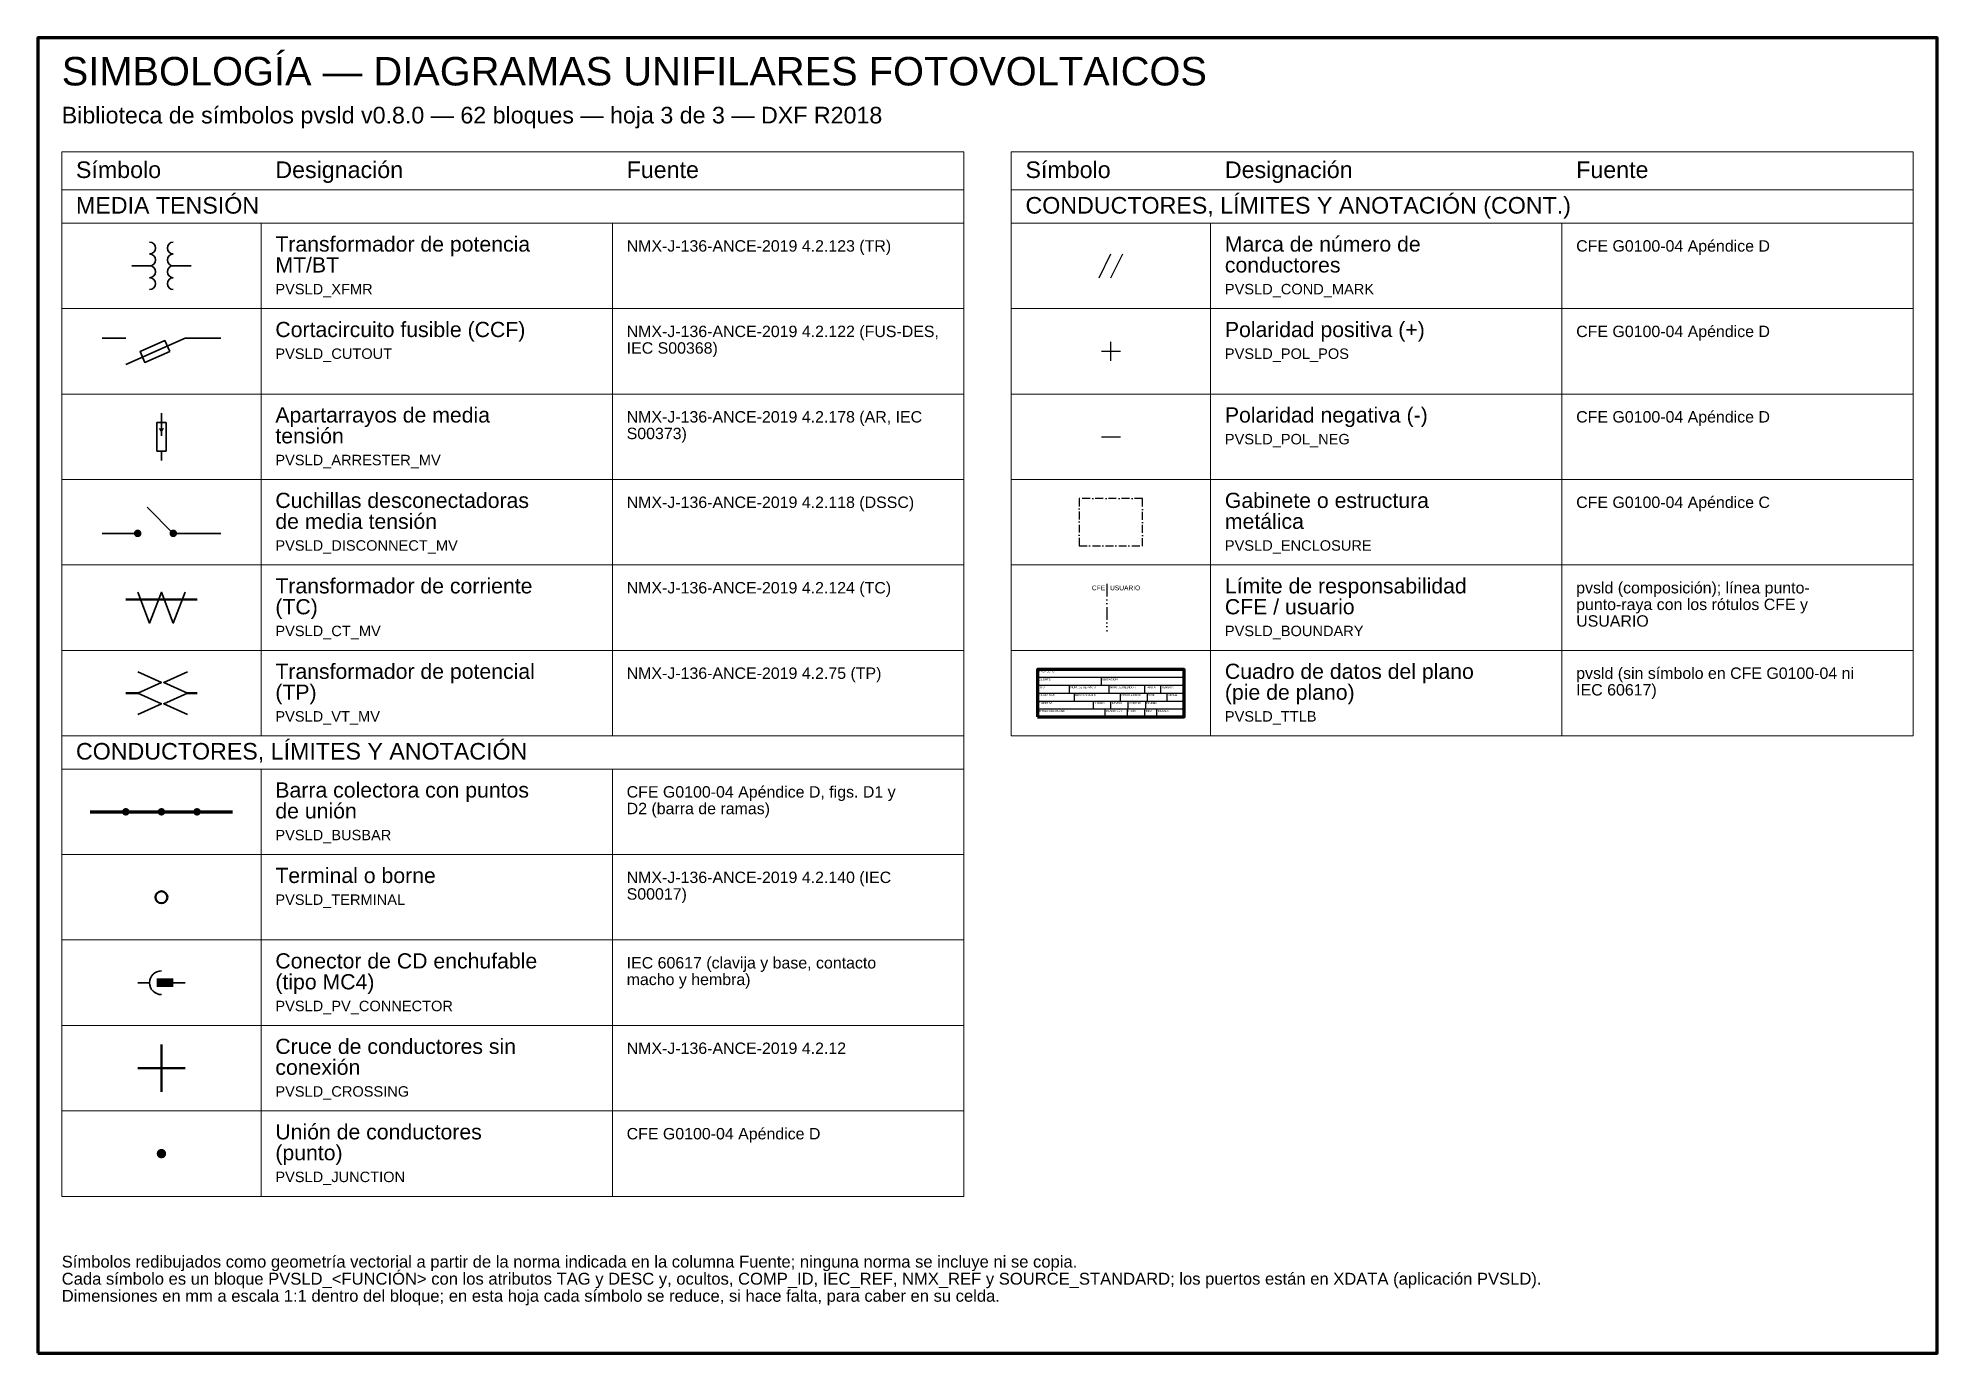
# Paper-space layout 'Legend3' of a CAD drawing. Header units: millimetres. Extents: x 10 to 410, y 10 to 287.
import ezdxf

# ---------------------------------------------------------------- set-up
doc = ezdxf.new("R2010")
doc.units = ezdxf.units.MM
for name, pattern in [('DASHDOT', [18, 12, -3, 0, -3]), ('DASHDOT2', [14, 8, -2, 0, -2, 0, -2]), ('DASHDOT_S', [8, 5, -1.5, 0, -1.5])]:
    doc.linetypes.add(name, pattern=pattern)
for name, color, linetype, lineweight in [('E-ANNO-ENCL', 8, 'DASHDOT', 25), ('E-ANNO-LABL', 7, 'Continuous', 25), ('E-ANNO-NOTE', 7, 'Continuous', 18), ('E-ANNO-TABL', 7, 'Continuous', 18), ('E-ANNO-TAGS', 7, 'Continuous', 25), ('E-PVAC-COND', 1, 'Continuous', 50), ('E-PVDC-COND', 5, 'Continuous', 50), ('E-PVDC-EQPM', 5, 'Continuous', 35), ('E-UTIL-EQPM', 6, 'Continuous', 35), ('G-ANNO-TTLB', 7, 'Continuous', 70)]:
    doc.layers.add(name, color=color, linetype=linetype, lineweight=lineweight)
doc.styles.add('PVSLD_STD', font='arial.ttf')

# ---------------------------------------------------------------- blocks, each defined once
blk = doc.blocks.new('PVSLD_XFMR')
at = {"layer": 'E-UTIL-EQPM'}
for p, q in [((0, 0), (7.5, 0)), ((17.5, 0), (25, 0))]:
    blk.add_line(p, q, dxfattribs=at)
for centre, start, end in [((7.5, 7.5), -90, 90), ((17.5, 7.5), 90, 270), ((7.5, 2.5), -90, 90), ((7.5, -2.5), -90, 90), ((17.5, 2.5), 90, 270), ((17.5, -2.5), 90, 270), ((7.5, -7.5), -90, 90), ((17.5, -7.5), 90, 270)]:
    blk.add_arc(centre, 2.5, start, end, dxfattribs=at)
at = {"layer": 'E-ANNO-TAGS', "style": 'PVSLD_STD'}
for tag, p, height in [('TAG', (0, 12), 3.5), ('SPEC', (0, -18), 2.5), ('DESC', (0, -14), 2.5)]:
    blk.add_attdef(tag, p, '', height=height, dxfattribs=at)
at = {"layer": 'E-ANNO-TAGS', "style": 'PVSLD_STD', "flags": 1}
for tag in ['VOLT_PRI_V', 'VOLT_SEC_V', 'VECTOR_GROUP', 'SOURCE_STANDARD', 'COMP_ID', 'NMX_REF', 'KVA', 'IEC_REF', 'IMPEDANCE_PCT']:
    blk.add_attdef(tag, (0, 0), '', height=2.5, dxfattribs=at)
blk = doc.blocks.new('PVSLD_CUTOUT')
at = {"layer": 'E-UTIL-EQPM'}
for p, q in [((0, 0), (5, 0)), ((17.5, 0), (5, -5.5)), ((17.5, 0), (25, 0))]:
    blk.add_line(p, q, dxfattribs=at)
blk.add_lwpolyline([(14.2534, -2.7941), (9.0034, -5.1041), (7.9966, -2.8159), (13.2466, -0.5059)], close=True, dxfattribs=at)
at = {"layer": 'E-ANNO-TAGS', "style": 'PVSLD_STD'}
for tag, p, height in [('TAG', (0, 2.5), 3.5), ('DESC', (0, -10), 2.5)]:
    blk.add_attdef(tag, p, '', height=height, dxfattribs=at)
at = {"layer": 'E-ANNO-TAGS', "style": 'PVSLD_STD', "flags": 1}
for tag in ['VOLT_KV', 'SOURCE_STANDARD', 'COMP_ID', 'RATING_A', 'FUSE_A', 'KAIC_KA', 'NMX_REF', 'IEC_REF']:
    blk.add_attdef(tag, (0, 0), '', height=2.5, dxfattribs=at)
blk = doc.blocks.new('PVSLD_ARRESTER_MV')
at = {"layer": 'E-UTIL-EQPM'}
blk.add_hatch(color=256, dxfattribs=at).paths.add_polyline_path([(-1.5, -8), (1.5, -8), (0, -10.5)])
for p, q in [((0, 0), (0, -12)), ((0, -20), (0, -25))]:
    blk.add_line(p, q, dxfattribs=at)
blk.add_lwpolyline([(-2.5, -20), (2.5, -20), (2.5, -5), (-2.5, -5)], close=True, dxfattribs=at)
at = {"layer": 'E-ANNO-TAGS', "style": 'PVSLD_STD', "flags": 1}
for tag in ['VOLT_KV', 'COMP_ID', 'SOURCE_STANDARD', 'IEC_REF', 'NMX_REF', 'MCOV_KV', 'IN_KA']:
    blk.add_attdef(tag, (0, 0), '', height=2.5, dxfattribs=at)
at = {"layer": 'E-ANNO-TAGS', "style": 'PVSLD_STD'}
for tag, p, height in [('TAG', (6, -8), 3.5), ('DESC', (6, -12), 2.5)]:
    blk.add_attdef(tag, p, '', height=height, dxfattribs=at)
blk = doc.blocks.new('PVSLD_DISCONNECT_MV')
at = {"layer": 'E-UTIL-EQPM'}
for points in [[(6.7, 0, 1), (8.3, 0, 1)], [(14.2, 0, 1), (15.8, 0, 1)]]:
    blk.add_hatch(color=256, dxfattribs=at).paths.add_polyline_path(points)
for p, q in [((15, 0), (9.5, 5.5)), ((0, 0), (7.5, 0)), ((15, 0), (25, 0))]:
    blk.add_line(p, q, dxfattribs=at)
at = {"layer": 'E-ANNO-TAGS', "style": 'PVSLD_STD'}
for tag, p, height in [('TAG', (0, 8), 3.5), ('DESC', (0, -5.3), 2.5)]:
    blk.add_attdef(tag, p, '', height=height, dxfattribs=at)
at = {"layer": 'E-ANNO-TAGS', "style": 'PVSLD_STD', "flags": 1}
for tag in ['VOLT_KV', 'SOURCE_STANDARD', 'COMP_ID', 'POLES', 'RATING_A', 'LOAD_BREAK', 'NMX_REF', 'IEC_REF']:
    blk.add_attdef(tag, (0, 0), '', height=2.5, dxfattribs=at)
blk = doc.blocks.new('PVSLD_CT_MV')
at = {"layer": 'E-UTIL-EQPM', "lineweight": 50}
blk.add_line((0, 0), (15, 0), dxfattribs=at)
at = {"layer": 'E-UTIL-EQPM'}
blk.add_lwpolyline([(2.5, 1.5), (5, -5), (7.5, 1.5), (10, -5), (12.5, 1.5)], dxfattribs=at)
at = {"layer": 'E-ANNO-TAGS', "style": 'PVSLD_STD'}
for tag, p, height in [('TAG', (0, 4), 3.5), ('SPEC', (0, -10), 2.5), ('DESC', (0, -9.5), 2.5)]:
    blk.add_attdef(tag, p, '', height=height, dxfattribs=at)
at = {"layer": 'E-ANNO-TAGS', "style": 'PVSLD_STD', "flags": 1}
for tag in ['SOURCE_STANDARD', 'COMP_ID', 'CLASS', 'RATIO', 'NMX_REF', 'BURDEN_VA', 'IEC_REF']:
    blk.add_attdef(tag, (0, 0), '', height=2.5, dxfattribs=at)
blk = doc.blocks.new('PVSLD_VT_MV')
at = {"layer": 'E-UTIL-EQPM', "lineweight": 50}
for p, q in [((0, 0), (2.5, 0)), ((13, 0), (15, 0))]:
    blk.add_line(p, q, dxfattribs=at)
at = {"layer": 'E-UTIL-EQPM'}
for points in [[(2.5, 4.5), (7.5, 2.25), (2.5, 0), (7.5, -2.25), (2.5, -4.5)], [(13, 4.5), (8, 2.25), (13, 0), (8, -2.25), (13, -4.5)]]:
    blk.add_lwpolyline(points, dxfattribs=at)
at = {"layer": 'E-ANNO-TAGS', "style": 'PVSLD_STD'}
for tag, p, height in [('TAG', (0, 7), 3.5), ('SPEC', (0, -10), 2.5), ('DESC', (0, -9), 2.5)]:
    blk.add_attdef(tag, p, '', height=height, dxfattribs=at)
at = {"layer": 'E-ANNO-TAGS', "style": 'PVSLD_STD', "flags": 1}
for tag in ['SOURCE_STANDARD', 'COMP_ID', 'CLASS', 'RATIO', 'NMX_REF', 'BURDEN_VA', 'IEC_REF']:
    blk.add_attdef(tag, (0, 0), '', height=2.5, dxfattribs=at)
blk = doc.blocks.new('PVSLD_BUSBAR')
at = {"layer": 'E-PVDC-COND'}
for points in [[(6.7, 0, 1), (8.3, 0, 1)], [(14.2, 0, 1), (15.8, 0, 1)], [(21.7, 0, 1), (23.3, 0, 1)]]:
    blk.add_hatch(color=256, dxfattribs=at).paths.add_polyline_path(points)
at = {"layer": 'E-PVDC-COND', "lineweight": 70}
blk.add_line((0, 0), (30, 0), dxfattribs=at)
at = {"layer": 'E-ANNO-TAGS', "style": 'PVSLD_STD'}
for tag, p, height in [('TAG', (0, 3.3), 3.5), ('DESC', (0, -5.3), 2.5)]:
    blk.add_attdef(tag, p, '', height=height, dxfattribs=at)
at = {"layer": 'E-ANNO-TAGS', "style": 'PVSLD_STD', "flags": 1}
for tag in ['VOLT_V', 'SOURCE_STANDARD', 'COMP_ID', 'RATING_A', 'NMX_REF', 'IEC_REF']:
    blk.add_attdef(tag, (0, 0), '', height=2.5, dxfattribs=at)
blk = doc.blocks.new('PVSLD_TERMINAL')
at = {"layer": 'E-PVAC-COND', "color": 0}
blk.add_circle((1.25, 0), 1.25, dxfattribs=at)
at = {"layer": 'E-ANNO-TAGS', "style": 'PVSLD_STD'}
for tag, p, height in [('TAG', (0, 3.75), 3.5), ('DESC', (0, -5.75), 2.5)]:
    blk.add_attdef(tag, p, '', height=height, dxfattribs=at)
at = {"layer": 'E-ANNO-TAGS', "style": 'PVSLD_STD', "flags": 1}
for tag in ['TERMINAL_NO', 'SOURCE_STANDARD', 'COMP_ID', 'NMX_REF', 'IEC_REF']:
    blk.add_attdef(tag, (0, 0), '', height=2.5, dxfattribs=at)
blk = doc.blocks.new('PVSLD_PV_CONNECTOR')
at = {"layer": 'E-PVDC-EQPM'}
blk.add_hatch(color=256, dxfattribs=at).paths.add_polyline_path([(4, -0.9), (7.5, -0.9), (7.5, 0.9), (4, 0.9)])
for p, q in [((0, 0), (2.5, 0)), ((7.5, 0), (10, 0))]:
    blk.add_line(p, q, dxfattribs=at)
blk.add_arc((5, 0), 2.5, 90, 270, dxfattribs=at)
at = {"layer": 'E-ANNO-TAGS', "style": 'PVSLD_STD'}
for tag, p, height in [('TAG', (0, 3.5), 3.5), ('DESC', (0, -5), 2.5)]:
    blk.add_attdef(tag, p, '', height=height, dxfattribs=at)
at = {"layer": 'E-ANNO-TAGS', "style": 'PVSLD_STD', "flags": 1}
for tag in ['VOLT_V', 'SOURCE_STANDARD', 'COMP_ID', 'RATING_A', 'NMX_REF', 'IEC_REF']:
    blk.add_attdef(tag, (0, 0), '', height=2.5, dxfattribs=at)
blk = doc.blocks.new('PVSLD_CROSSING')
at = {"layer": 'E-PVAC-COND'}
for p, q in [((5, 5), (5, -5)), ((0, 0), (10, 0))]:
    blk.add_line(p, q, dxfattribs=at)
at = {"layer": 'E-ANNO-TAGS', "style": 'PVSLD_STD', "flags": 1}
for tag, height in [('TAG', 3.5), ('SOURCE_STANDARD', 2.5), ('COMP_ID', 2.5), ('DESC', 2.5), ('NMX_REF', 2.5), ('IEC_REF', 2.5)]:
    blk.add_attdef(tag, (0, 0), '', height=height, dxfattribs=at)
blk = doc.blocks.new('PVSLD_JUNCTION')
at = {"layer": 'E-PVDC-COND'}
blk.add_hatch(color=256, dxfattribs=at).paths.add_polyline_path([(-1, 0, 1), (1, 0, 1)])
at = {"layer": 'E-ANNO-TAGS', "style": 'PVSLD_STD', "flags": 1}
for tag, height in [('TAG', 3.5), ('SOURCE_STANDARD', 2.5), ('COMP_ID', 2.5), ('DESC', 2.5), ('NMX_REF', 2.5), ('IEC_REF', 2.5)]:
    blk.add_attdef(tag, (0, 0), '', height=height, dxfattribs=at)
blk = doc.blocks.new('PVSLD_COND_MARK')
at = {"layer": 'E-ANNO-LABL'}
for p, q in [((-2.5, -2.5), (0, 2.5)), ((0, -2.5), (2.5, 2.5))]:
    blk.add_line(p, q, dxfattribs=at)
at = {"layer": 'E-ANNO-TAGS', "style": 'PVSLD_STD'}
blk.add_attdef('N_COND', (-1.5, 4), '', height=2.5, dxfattribs=at)
at = {"layer": 'E-ANNO-TAGS', "style": 'PVSLD_STD', "flags": 1}
for tag, height in [('TAG', 3.5), ('SOURCE_STANDARD', 2.5), ('COMP_ID', 2.5), ('DESC', 2.5), ('NMX_REF', 2.5), ('IEC_REF', 2.5)]:
    blk.add_attdef(tag, (0, 0), '', height=height, dxfattribs=at)
blk = doc.blocks.new('PVSLD_POL_POS')
at = {"layer": 'E-ANNO-LABL'}
for p, q in [((-2, 0), (2, 0)), ((0, -2), (0, 2))]:
    blk.add_line(p, q, dxfattribs=at)
at = {"layer": 'E-ANNO-TAGS', "style": 'PVSLD_STD', "flags": 1}
for tag, height in [('TAG', 3.5), ('SOURCE_STANDARD', 2.5), ('COMP_ID', 2.5), ('DESC', 2.5), ('NMX_REF', 2.5), ('IEC_REF', 2.5)]:
    blk.add_attdef(tag, (0, 0), '', height=height, dxfattribs=at)
blk = doc.blocks.new('PVSLD_POL_NEG')
at = {"layer": 'E-ANNO-LABL'}
blk.add_line((-2, 0), (2, 0), dxfattribs=at)
at = {"layer": 'E-ANNO-TAGS', "style": 'PVSLD_STD', "flags": 1}
for tag, height in [('TAG', 3.5), ('SOURCE_STANDARD', 2.5), ('COMP_ID', 2.5), ('DESC', 2.5), ('NMX_REF', 2.5), ('IEC_REF', 2.5)]:
    blk.add_attdef(tag, (0, 0), '', height=height, dxfattribs=at)
blk = doc.blocks.new('PVSLD_ENCLOSURE')
at = {"layer": 'E-ANNO-ENCL', "linetype": 'DASHDOT_S'}
blk.add_lwpolyline([(0, -15), (40, -15), (40, 15), (0, 15)], close=True, dxfattribs=at)
at = {"layer": 'E-ANNO-TAGS', "style": 'PVSLD_STD'}
for tag, p, height in [('TAG', (0, 18), 3.5), ('DESC', (0, -19), 2.5)]:
    blk.add_attdef(tag, p, '', height=height, dxfattribs=at)
at = {"layer": 'E-ANNO-TAGS', "style": 'PVSLD_STD', "flags": 1}
for tag in ['COMP_ID', 'SOURCE_STANDARD', 'IEC_REF', 'NMX_REF', 'ENCL_TYPE']:
    blk.add_attdef(tag, (0, 0), '', height=2.5, dxfattribs=at)
blk = doc.blocks.new('PVSLD_BOUNDARY')
at = {"layer": 'E-ANNO-ENCL', "linetype": 'DASHDOT2'}
blk.add_line((0, 15), (0, -15), dxfattribs=at)
at = {"layer": 'E-ANNO-TAGS', "style": 'PVSLD_STD'}
for s, p in [('CFE', (-9.5, 11)), ('USUARIO', (2, 11))]:
    blk.add_text(s, height=3, dxfattribs=at).set_placement(p)
at = {"layer": 'E-ANNO-TAGS', "style": 'PVSLD_STD', "flags": 1}
for tag, height in [('TAG', 3.5), ('COMP_ID', 2.5), ('SOURCE_STANDARD', 2.5), ('DESC', 2.5), ('IEC_REF', 2.5), ('NMX_REF', 2.5)]:
    blk.add_attdef(tag, (0, 0), '', height=height, dxfattribs=at)
blk = doc.blocks.new('PVSLD_TTLB')
at = {"layer": 'G-ANNO-TTLB', "lineweight": 25}
for p, q in [((0, 50), (185, 50)), ((80, 50), (80, 40)), ((0, 40), (185, 40)), ((0, 30), (185, 30)), ((40, 40), (40, 30)), ((46, 30), (46, 20)), ((90, 40), (90, 30)), ((104, 30), (104, 20)), ((135, 40), (135, 30)), ((138, 30), (138, 20)), ((155, 40), (155, 30)), ((163, 30), (163, 20)), ((0, 20), (185, 20)), ((0, 10), (185, 10)), ((70, 20), (70, 10)), ((85, 10), (85, 0)), ((92, 20), (92, 10)), ((113, 10), (113, 0)), ((114, 20), (114, 10)), ((135, 10), (135, 0)), ((136, 20), (136, 10)), ((150, 10), (150, 0))]:
    blk.add_line(p, q, dxfattribs=at)
at = {"layer": 'G-ANNO-TTLB'}
blk.add_lwpolyline([(0, 0), (185, 0), (185, 60), (0, 60)], close=True, dxfattribs=at)
at = {"layer": 'G-ANNO-TTLB', "style": 'PVSLD_STD'}
for s, p in [('CLIENTE', (1.5, 46.2)), ('PROYECTO', (1.5, 56.2)), ('UBICACIÓN', (81.5, 46.2)), ('CAPACIDAD', (1.5, 26.2)), ('RPU', (1.5, 36.2)), ('NÚM. DE SERVICIO', (41.5, 36.2)), ('RESPONSABLE', (47.5, 26.2)), ('NÚM. DE MEDIDOR', (91.5, 36.2)), ('CÉDULA PROF.', (105.5, 26.2)), ('TARIFA', (136.5, 36.2)), ('UVIE', (139.5, 26.2)), ('TENSIÓN', (156.5, 36.2)), ('FECHA', (164.5, 26.2)), ('TÍTULO DEL PLANO', (1.5, 6.2)), ('EMPRESA', (1.5, 16.2)), ('DIBUJÓ', (71.5, 16.2)), ('PLANO NÚM.', (86.5, 6.2)), ('REVISÓ', (93.5, 16.2)), ('HOJA', (114.5, 6.2)), ('APROBÓ', (115.5, 16.2)), ('REV.', (136.5, 6.2)), ('NORMA', (137.5, 16.2)), ('ESCALA', (151.5, 6.2))]:
    blk.add_text(s, height=2.5, dxfattribs=at).set_placement(p)
for tag, p, height in [('PROYECTO', (1.5, 51.2), 3.5), ('CLIENTE', (1.5, 41.2), 2.5), ('RPU', (1.5, 31.2), 2.5), ('NUM_SERVICIO', (41.5, 31.2), 2.5), ('UBICACION', (81.5, 41.2), 2.5), ('NUM_MEDIDOR', (91.5, 31.2), 2.5), ('TARIFA', (136.5, 31.2), 2.5), ('TENSION_SUMINISTRO', (156.5, 31.2), 2.5), ('TITULO', (1.5, 1.2), 3.5), ('CAPACIDAD', (1.5, 21.2), 2.5), ('EMPRESA', (1.5, 11.2), 2.5), ('RESPONSABLE', (47.5, 21.2), 2.5), ('DIBUJO', (71.5, 11.2), 2.5), ('PLANO_NO', (86.5, 1.2), 3.5), ('REVISO', (93.5, 11.2), 2.5), ('CEDULA', (105.5, 21.2), 2.5), ('HOJA', (114.5, 1.2), 2.5), ('APROBO', (115.5, 11.2), 2.5), ('REV', (136.5, 1.2), 3.5), ('NORMA', (137.5, 11.2), 2.5), ('UVIE', (139.5, 21.2), 2.5), ('ESCALA', (151.5, 1.2), 2.5), ('FECHA', (164.5, 21.2), 2.5)]:
    blk.add_attdef(tag, p, '', height=height, dxfattribs=at)
at = {"layer": 'G-ANNO-TTLB', "style": 'PVSLD_STD', "flags": 1}
for tag, height in [('TAG', 3.5), ('COMP_ID', 2.5), ('SOURCE_STANDARD', 2.5), ('DESC', 2.5), ('IEC_REF', 2.5), ('NMX_REF', 2.5)]:
    blk.add_attdef(tag, (0, 0), '', height=height, dxfattribs=at)

psp = doc.layouts.new('Legend3')

# ---------------------------------------------------------------- linework, layer by layer
at = {"layer": 'E-ANNO-TABL'}
for p, q in [((15, 255), (205, 255)), ((215, 255), (405, 255)), ((15, 248), (205, 248)), ((57, 248), (57, 230)), ((131, 248), (131, 230)), ((215, 248), (405, 248)), ((257, 248), (257, 230)), ((331, 248), (331, 230)), ((15, 230), (205, 230)), ((57, 230), (57, 212)), ((131, 230), (131, 212)), ((215, 230), (405, 230)), ((257, 230), (257, 212)), ((331, 230), (331, 212)), ((15, 212), (205, 212)), ((57, 212), (57, 194)), ((131, 212), (131, 194)), ((215, 212), (405, 212)), ((257, 212), (257, 194)), ((331, 212), (331, 194)), ((15, 194), (205, 194)), ((57, 194), (57, 176)), ((131, 194), (131, 176)), ((215, 194), (405, 194)), ((257, 194), (257, 176)), ((331, 194), (331, 176)), ((15, 176), (205, 176)), ((57, 176), (57, 158)), ((131, 176), (131, 158)), ((215, 176), (405, 176)), ((257, 176), (257, 158)), ((331, 176), (331, 158)), ((15, 158), (205, 158)), ((57, 158), (57, 140)), ((131, 158), (131, 140)), ((215, 158), (405, 158)), ((257, 158), (257, 140)), ((331, 158), (331, 140)), ((15, 140), (205, 140)), ((215, 140), (405, 140)), ((15, 133), (205, 133)), ((57, 133), (57, 115)), ((131, 133), (131, 115)), ((15, 115), (205, 115)), ((57, 115), (57, 97)), ((131, 115), (131, 97)), ((15, 97), (205, 97)), ((57, 97), (57, 79)), ((131, 97), (131, 79)), ((15, 79), (205, 79)), ((57, 79), (57, 61)), ((131, 79), (131, 61)), ((15, 61), (205, 61)), ((57, 61), (57, 43)), ((131, 61), (131, 43)), ((15, 43), (205, 43))]:
    psp.add_line(p, q, dxfattribs=at)
for points in [[(15, 263), (205, 263), (205, 43), (15, 43)], [(215, 263), (405, 263), (405, 140), (215, 140)]]:
    psp.add_lwpolyline(points, close=True, dxfattribs=at)
at = {"layer": 'G-ANNO-TTLB', "lineweight": 70}
psp.add_lwpolyline([(10, 10), (410, 10), (410, 287), (10, 287)], close=True, dxfattribs=at)

# ---------------------------------------------------------------- block references
at = {"layer": 'E-ANNO-NOTE'}
for name, p, xscale, yscale, zscale in [('PVSLD_XFMR', (29.75, 239), 0.5, 0.5, 0.5), ('PVSLD_ARRESTER_MV', (36, 208), 0.4, 0.4, 0.4), ('PVSLD_ENCLOSURE', (229.34, 185), 0.333, 0.333, 0.333), ('PVSLD_BOUNDARY', (235.15, 167), 0.333, 0.333, 0.333), ('PVSLD_TTLB', (220.55, 143.99), 0.167, 0.167, 0.167)]:
    psp.add_blockref(name, p, dxfattribs=dict(at, xscale=xscale, yscale=yscale, zscale=zscale))
for name, p in [('PVSLD_COND_MARK', (236, 239)), ('PVSLD_CUTOUT', (23.5, 223.75)), ('PVSLD_POL_POS', (236, 221)), ('PVSLD_POL_NEG', (236, 203)), ('PVSLD_DISCONNECT_MV', (23.5, 182.65)), ('PVSLD_CT_MV', (28.5, 168.75)), ('PVSLD_VT_MV', (28.5, 149)), ('PVSLD_BUSBAR', (21, 124)), ('PVSLD_TERMINAL', (34.75, 106)), ('PVSLD_PV_CONNECTOR', (31, 88)), ('PVSLD_CROSSING', (31, 70)), ('PVSLD_JUNCTION', (36, 52))]:
    psp.add_blockref(name, p, dxfattribs=at)

# ---------------------------------------------------------------- texts
at = {"layer": 'E-ANNO-NOTE', "style": 'PVSLD_STD'}
for s, height, p in [('Biblioteca de símbolos pvsld v0.8.0 — 62 bloques — hoja 3 de 3 — DXF R2018', 3.5, (15, 269)), ('Símbolo', 3.5, (18, 257.5)), ('Designación', 3.5, (60, 257.5)), ('Fuente', 3.5, (134, 257.5)), ('Símbolo', 3.5, (218, 257.5)), ('Designación', 3.5, (260, 257.5)), ('Fuente', 3.5, (334, 257.5)), ('MEDIA TENSIÓN', 3.5, (18, 250)), ('CONDUCTORES, LÍMITES Y ANOTACIÓN (CONT.)', 3.5, (218, 250)), ('Transformador de potencia', 3.2, (60, 242)), ('NMX-J-136-ANCE-2019 4.2.123 (TR)', 2.4, (134, 242)), ('Marca de número de', 3.2, (260, 242)), ('CFE G0100-04 Apéndice D', 2.4, (334, 242)), ('MT/BT', 3.2, (60, 237.6)), ('conductores', 3.2, (260, 237.6)), ('PVSLD_XFMR', 2.2, (60, 233)), ('PVSLD_COND_MARK', 2.2, (260, 233)), ('Cortacircuito fusible (CCF)', 3.2, (60, 224)), ('NMX-J-136-ANCE-2019 4.2.122 (FUS-DES,', 2.4, (134, 224)), ('Polaridad positiva (+)', 3.2, (260, 224)), ('CFE G0100-04 Apéndice D', 2.4, (334, 224)), ('PVSLD_CUTOUT', 2.2, (60, 219.4)), ('IEC S00368)', 2.4, (134, 220.5)), ('PVSLD_POL_POS', 2.2, (260, 219.4)), ('Apartarrayos de media', 3.2, (60, 206)), ('NMX-J-136-ANCE-2019 4.2.178 (AR, IEC', 2.4, (134, 206)), ('Polaridad negativa (-)', 3.2, (260, 206)), ('CFE G0100-04 Apéndice D', 2.4, (334, 206)), ('tensión', 3.2, (60, 201.6)), ('S00373)', 2.4, (134, 202.5)), ('PVSLD_POL_NEG', 2.2, (260, 201.4)), ('PVSLD_ARRESTER_MV', 2.2, (60, 197)), ('Cuchillas desconectadoras', 3.2, (60, 188)), ('NMX-J-136-ANCE-2019 4.2.118 (DSSC)', 2.4, (134, 188)), ('Gabinete o estructura', 3.2, (260, 188)), ('CFE G0100-04 Apéndice C', 2.4, (334, 188)), ('de media tensión', 3.2, (60, 183.6)), ('metálica', 3.2, (260, 183.6)), ('PVSLD_DISCONNECT_MV', 2.2, (60, 179)), ('PVSLD_ENCLOSURE', 2.2, (260, 179)), ('Transformador de corriente', 3.2, (60, 170)), ('NMX-J-136-ANCE-2019 4.2.124 (TC)', 2.4, (134, 170)), ('Límite de responsabilidad', 3.2, (260, 170)), ('pvsld (composición); línea punto-', 2.4, (334, 170)), ('(TC)', 3.2, (60, 165.6)), ('CFE / usuario', 3.2, (260, 165.6)), ('punto-raya con los rótulos CFE y', 2.4, (334, 166.5)), ('USUARIO', 2.4, (334, 163)), ('PVSLD_CT_MV', 2.2, (60, 161)), ('PVSLD_BOUNDARY', 2.2, (260, 161)), ('Transformador de potencial', 3.2, (60, 152)), ('NMX-J-136-ANCE-2019 4.2.75 (TP)', 2.4, (134, 152)), ('Cuadro de datos del plano', 3.2, (260, 152)), ('pvsld (sin símbolo en CFE G0100-04 ni', 2.4, (334, 152)), ('(TP)', 3.2, (60, 147.6)), ('(pie de plano)', 3.2, (260, 147.6)), ('IEC 60617)', 2.4, (334, 148.5)), ('PVSLD_VT_MV', 2.2, (60, 143)), ('PVSLD_TTLB', 2.2, (260, 143)), ('CONDUCTORES, LÍMITES Y ANOTACIÓN', 3.5, (18, 135)), ('Barra colectora con puntos', 3.2, (60, 127)), ('CFE G0100-04 Apéndice D, figs. D1 y', 2.4, (134, 127)), ('de unión', 3.2, (60, 122.6)), ('D2 (barra de ramas)', 2.4, (134, 123.5)), ('PVSLD_BUSBAR', 2.2, (60, 118)), ('Terminal o borne', 3.2, (60, 109)), ('S00017)', 2.4, (134, 105.5)), ('NMX-J-136-ANCE-2019 4.2.140 (IEC', 2.4, (134, 109)), ('PVSLD_TERMINAL', 2.2, (60, 104.4)), ('Conector de CD enchufable', 3.2, (60, 91)), ('IEC 60617 (clavija y base, contacto', 2.4, (134, 91)), ('(tipo MC4)', 3.2, (60, 86.6)), ('macho y hembra)', 2.4, (134, 87.5)), ('PVSLD_PV_CONNECTOR', 2.2, (60, 82)), ('Cruce de conductores sin', 3.2, (60, 73)), ('conexión', 3.2, (60, 68.6)), ('NMX-J-136-ANCE-2019 4.2.12', 2.4, (134, 73)), ('PVSLD_CROSSING', 2.2, (60, 64)), ('Unión de conductores', 3.2, (60, 55)), ('CFE G0100-04 Apéndice D', 2.4, (134, 55)), ('(punto)', 3.2, (60, 50.6)), ('PVSLD_JUNCTION', 2.2, (60, 46)), ('Símbolos redibujados como geometría vectorial a partir de la norma indicada en la columna Fuente; ninguna norma se incluye ni se copia.', 2.5, (15, 28)), ('Cada símbolo es un bloque PVSLD_<FUNCIÓN> con los atributos TAG y DESC y, ocultos, COMP_ID, IEC_REF, NMX_REF y SOURCE_STANDARD; los puertos están en XDATA (aplicación PVSLD).', 2.5, (15, 24.4)), ('Dimensiones en mm a escala 1:1 dentro del bloque; en esta hoja cada símbolo se reduce, si hace falta, para caber en su celda.', 2.5, (15, 20.8))]:
    psp.add_text(s, height=height, dxfattribs=at).set_placement(p)
at = {"layer": 'G-ANNO-TTLB', "style": 'PVSLD_STD'}
psp.add_text('SIMBOLOGÍA — DIAGRAMAS UNIFILARES FOTOVOLTAICOS', height=6, dxfattribs=at).set_placement((15, 277))

doc.saveas('drawing.dxf')
